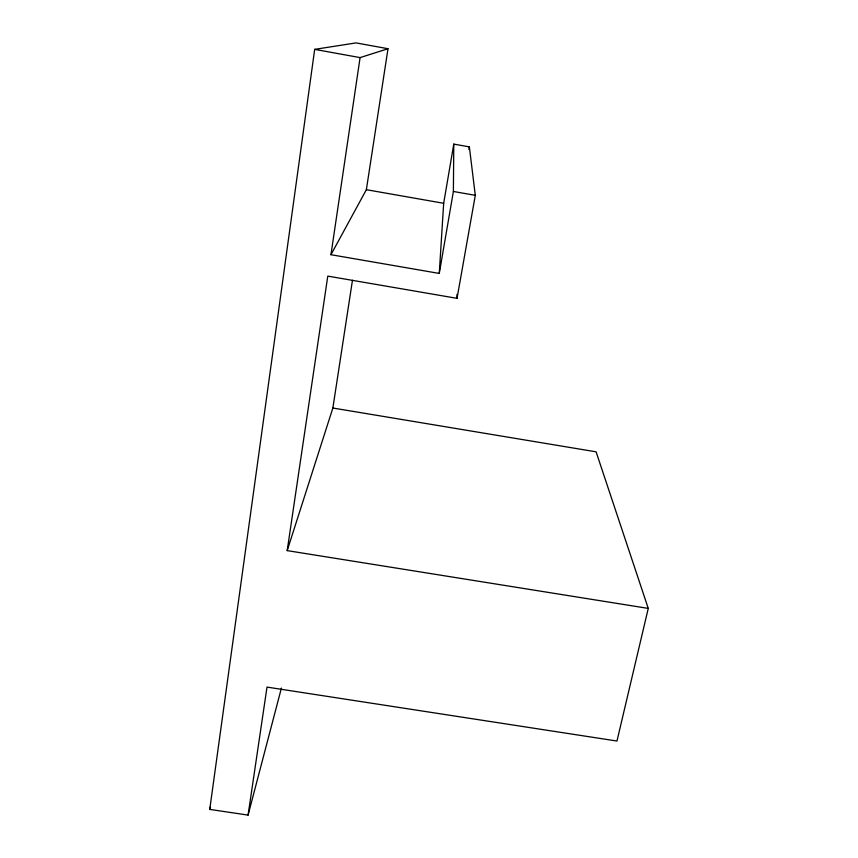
<?xml version="1.0" encoding="UTF-8"?>
<svg xmlns="http://www.w3.org/2000/svg" width="858" height="858" viewBox="0 0 858 858"><rect width="100%" height="100%" fill="white"/><g stroke="black" fill="none" stroke-linecap="round" stroke-linejoin="round"><path stroke-width="1.29" d="M453.389 191.473L453.785 144.101L469.358 146.879L475.3 195.334L457.035 298.337L327.788 276.115L287.194 550.621L648.262 608.408L616.966 741.033L267.01 687.097L248.08 815.1L209.738 809.405L314.682 49.367L356.038 42.9L387.998 48.724L366.366 189.693L330.952 254.708L439.264 273.434L453.389 191.473L475.3 195.334M439.264 273.434L443.672 203.292L453.785 144.101M330.952 254.708L360.092 57.604L387.998 48.724M287.194 550.621L332.861 408.022L352.466 280.276M468.908 149.496L469.358 146.879M248.08 815.1L281.413 688.062M209.738 809.405L210.542 806.863M332.861 408.022L596.095 451.823L648.262 608.408M366.366 189.693L443.672 203.292M314.682 49.367L360.092 57.604M457.003 294.358L457.035 298.337"/></g></svg>
